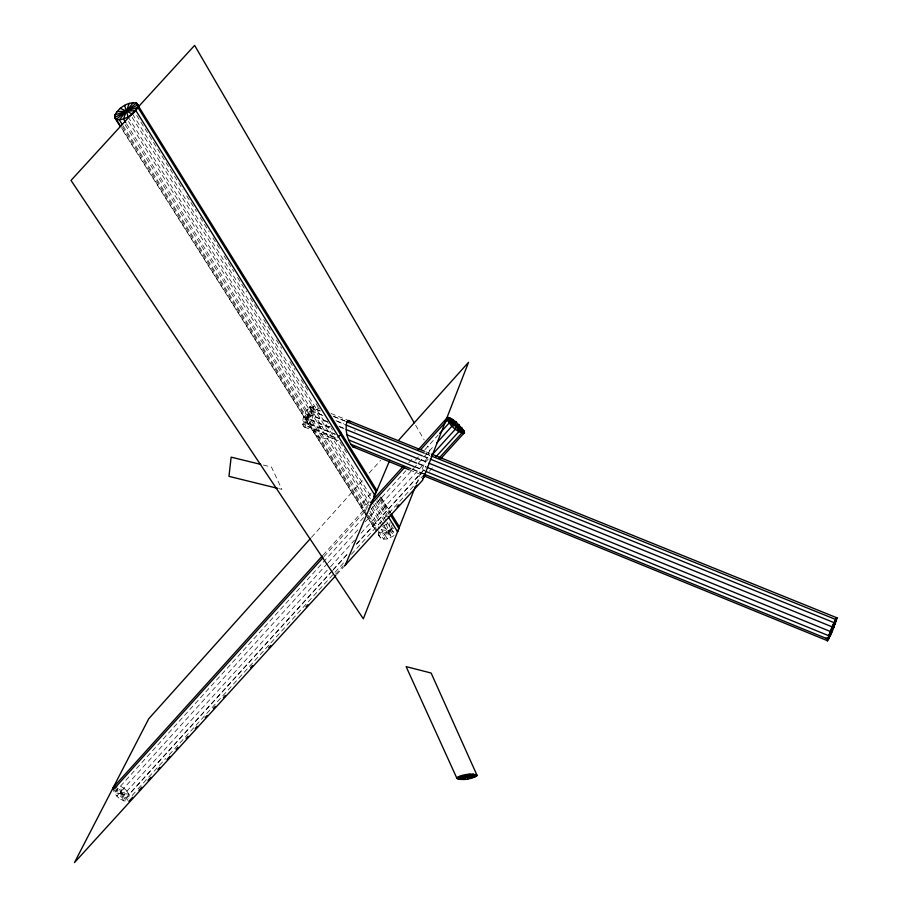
<?xml version="1.0" encoding="UTF-8"?>
<svg xmlns="http://www.w3.org/2000/svg" width="908" height="908" viewBox="0 0 908 908"><rect width="100%" height="100%" fill="white"/><g stroke="black" fill="none" stroke-linecap="round" stroke-linejoin="round"><path stroke-width="0.68" stroke-dasharray="4.54 3.41" d="M390.031 522.565L387.444 538.943L383.664 539.148L380.668 538.069L121.49 128.403M304.963 427.101L311.716 405.74L313.249 406.307C315.428 413.639 311.455 423.151 304.963 427.101L303.408 426.59C301.161 419.258 305.179 409.644 311.716 405.74L319.559 408.906M332.022 571.189L123.272 800.924L120.458 786.169L123.828 788.155L119.867 798.927L126.45 801.787L117.291 785.284M393.652 528.138L378.92 535.879L378.659 532.905L379.93 529.614M416.477 483.805L429.893 449.732L427.759 446.055M313.249 406.307L303.408 426.59L338.854 440.959M393.062 523.53L383.664 539.148L378.443 530.874M311.489 537.343L363.529 479.345M369.204 473.023L380.566 460.367M322.998 555.197L368.864 504.417M323.94 556.661L366.957 509.07M408.725 462.864L412.516 458.665M363.575 517.537L114.442 792.866L116.757 796.089L119.867 798.927L329.718 567.443M371.179 509.127L405.853 470.753M415.365 460.243L419.167 456.032M424.876 449.732L438.189 435.011M327.425 563.459L116.757 796.089L126.904 790.959L130.412 797.247M328.174 562.756L358.819 528.808M365.322 521.771L433.979 445.851M330.512 566.785L354.472 540.158M361.009 533.166L430.596 456.486M332.328 570.599L129.208 794.148L114.442 792.866L113.659 790.789M333.281 569.543L348.547 552.756M356.174 544.357L425.784 467.745M332.975 570.133L348.229 553.347M356.81 543.915L424.49 469.425M132.171 795.51L137.074 789.915M138.027 788.87L165.665 758.498M169.308 754.661L343.826 562.62M351.441 554.232L422.685 476.121M335.574 574.242L343.213 565.854M429.382 471.252L433.922 466.19M336.72 574.537L343.394 567.205M371.077 493.101L363.018 502.737L360.975 507.47L361.702 508.037L363.518 507.197L368.841 502.408M392.755 527.049L380.668 538.069L377.024 532.292M383.426 525.88L388.715 523.053M394.095 535.606L387.444 538.943L381.564 529.602M335.937 437.872C328.617 439.824 318.594 439.336 313.748 432.719L313.884 430.244C317.789 425.534 324.724 425.931 330.24 426.476L327.255 421.664M378.659 532.905L393.8 529.625M381.19 529.773L397.602 531.827M263.399 465.044L271.469 467.018L281.889 489.378L279.176 488.708M331.068 413.503L348.899 420.699M425.727 451.787L430.21 453.546M320.399 410.972L314.032 408.407L302.614 424.513L336.289 438.269M333.134 416.125L344.586 420.756M425.75 453.569L429.688 455.158M319.922 410.961L309.673 406.807L307.017 426L336.596 438.076M334.031 416.659L345.573 421.323M425.67 453.705L429.609 455.294M321.727 414.865L313.941 411.71L302.682 421.199L335.472 434.569M335.994 420.642L343.78 423.798M423.696 456.156L428.939 458.279M322.896 415.626L307.403 409.349L309.265 423.446L334.848 433.888M337.095 421.369L346.13 425.035M423.684 456.44L428.951 458.574M327.221 421.494L312.999 415.728L303.613 417.147L331.726 428.587M338.866 426.215L344.03 428.315M421.38 459.709L426.635 461.843M327.016 421.811L305.281 412.981L311.365 419.848L332.01 428.247M339.796 426.998L346.198 429.598M421.028 459.97L426.283 462.104M418.293 463.341L426.17 466.553M417.941 463.67L425.807 466.871M415.66 466.826L424.853 470.571M415.455 467.189L424.638 470.934M412.221 468.959L424.002 473.783M412.119 469.243L423.911 474.067M409.542 469.856L422.651 475.213M113.262 789.756L129.186 796.713M382.54 526.492L394.991 534.982M114.453 788.008L128.198 798.223M123.828 788.155L126.904 790.959M114.817 785.647L128.039 800.402M123.091 125.826L365.765 510.75M368.739 515.483L377.694 529.682M122.489 126.893L366.684 513.917M367.434 515.108L377.161 530.533M121.513 127.722L366.809 516.119M367.536 517.276L376.298 531.146M126.518 123.794L369.102 509.763M369.828 510.932L378.636 524.938M125.191 124.816L366.696 508.582M369.635 513.258L379.204 528.445M128.142 116.962L369.216 502.022M372.178 506.743L383.278 524.472M384.016 525.653L391.416 537.479L386.082 524.018M128.584 121.513L370.668 507.561M371.406 508.752L381.803 525.312M132.511 114.033L372.223 498.458M375.163 503.168L386.172 520.84M386.91 522.021L394.254 533.802M132.125 117.404L370.646 499.298M373.585 504.008L385.344 522.849M379.204 498.821L388.681 514.11M377.66 499.718L387.262 515.177M136.688 115.384L183.019 189.851M186.753 195.856L196.469 211.473M200.203 217.477L209.181 231.892M212.915 237.896L220.383 249.904M224.117 255.908L233.833 271.526M237.578 277.53L246.545 291.945M250.279 297.949L257.747 309.957M263.729 319.571L271.208 331.579M276.429 339.989L281.662 348.4M289.89 361.611L295.111 370.021M301.093 379.623L307.823 390.44M316.041 403.651L319.026 408.452M330.989 427.679L332.487 430.086M339.989 442.128L347.48 454.182M376.661 501.08L386.309 516.595M381.076 497.3L390.554 512.6M380.407 496.937L390.088 512.566M379.919 497.959L389.384 513.236M415.637 425.228L424.184 439.926M354.824 430.199L355.107 431.152"/><path stroke-width="1.36" d="M322.329 555.923L113.398 787.213L113.262 789.756L322.987 557.716M455.861 421.698L463.875 430.63L464.465 432.617L463.727 433.525C456.361 431.538 449.517 425.296 446.747 418.202L447.531 417.339L449.539 417.703L455.861 421.698L455.373 429.178L431.55 455.441M373.619 496.494L376.707 490.241L136.495 102.967C127.88 101.56 119.039 107.587 114.919 114.907L114.68 117.62L119.981 125.996M827.211 640.73L831.955 626.77L836.972 617.826L832.227 631.73L827.211 640.73L836.972 617.826L431.516 454.068M408.986 469.742L352.61 446.702C347.231 439.937 344.926 430.279 346.856 421.845L348.275 420.506L350.556 421.709M830.366 635.906L833.85 622.559L430.256 459.108M129.208 103.364L123.511 119.005L125.769 122.591M391.28 513.78L398.567 525.55L398.862 528.524L397.602 531.827L388 516.368M836.563 617.724L827.642 640.776L423.412 475.644M414.922 487.732L363.302 618.791L71.028 180.408L194.618 45.4L414.207 422.776M457.337 777.464L456.951 778.406C463.114 780.789 470.764 778.962 476.587 776.136L476.972 775.194L431.118 673.021L406.114 666.62L456.951 778.406L476.972 775.194C470.809 772.799 463.159 774.626 457.337 777.464L476.587 776.136M345.244 565.185L389.748 460.345M836.643 619.676L827.517 638.926L423.911 474.067M835.621 622.956L828.527 635.634L425.954 471.468M133.374 102.513L119.323 119.845L116.224 119.357L114.68 117.62L138.084 104.67L137.891 107.371C134.316 114.26 126.882 118.744 119.323 119.845L122.342 124.634M310.547 538.399L148.764 718.727L74.467 862.6L335.767 575.593M398.533 440.323L468.551 362.292L422.549 480.264L344.348 566.161M370.532 502.578L403.061 466.564M418.066 449.959L447.531 417.339L463.727 433.525M113.398 787.213L114.817 785.647M370.441 505.223L404.605 467.427M420.745 449.574L447.315 420.177L463.875 430.63M439.642 433.468L449.154 422.958L462.024 427.861M436.748 442.934L451.98 426.124L459.21 424.728M435.919 456.837L458.801 431.663L452.468 419.235M438.87 458.313L461.729 433.184L449.539 417.703M128.925 801.389L132.738 797.201M138.901 790.346L141.762 787.202M148.004 780.426L150.864 777.282M157.992 769.371L159.91 767.271M167.072 759.463L169.932 756.319M176.141 749.44L178.047 747.341M186.151 738.51L188.058 736.411M195.231 728.454L197.138 726.355M205.231 717.547L207.137 715.447M213.369 708.524L215.287 706.424M223.357 697.628L225.263 695.539M250.608 667.607L252.515 665.507M268.745 647.676L270.652 645.577M305.985 606.76L307.891 604.671M396.955 506.88L398.862 504.791M415.081 486.972L416.988 484.872M422.458 478.777L425.568 475.44M440.607 458.846L464.465 432.617L446.747 418.202M834.077 627.19L830.082 631.366L427.123 467.404M354.665 447.179L352.61 446.702M464.011 779.405L469.879 774.195M460.56 779.45L473.352 774.138M337.878 437.134L340.727 434.705L340.443 431.765M114.919 114.907L137.891 107.371L376.275 492.079M458.086 779.109L475.837 774.49M116.894 111.639L135.939 110.662L374.698 494.962M459.187 776.419L474.725 777.18M260.709 464.385L231.143 457.155L228.964 476.359L277.814 488.379M462.217 775.432L471.672 778.179M348.275 420.506L424.411 451.253M346.856 421.845L424.354 453.171M432.231 456.361L835.462 619.381L828.754 639.084L826.132 638.006M346.13 425.035L422.368 455.907M346.198 429.598L419.712 459.437M428.905 463.171L831.955 626.77L832.227 631.73M347.06 434.83L416.624 463.125M348.581 439.915L414.15 466.655M350.533 444.091L410.813 468.71M120.299 108.302L132.511 114.033M120.753 126.53L116.224 119.357L136.495 102.967L137.993 105.385M390.122 514.416L398.862 528.524M465.974 774.649L467.915 778.95M124.623 105.396L128.142 116.962"/></g></svg>
